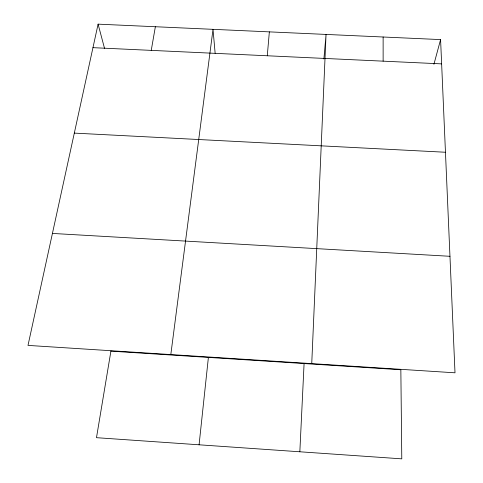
<?xml version="1.0" encoding="UTF-8"?>
<svg xmlns="http://www.w3.org/2000/svg" width="483" height="483" viewBox="0 0 483 483"><rect width="100%" height="100%" fill="white"/><g stroke="black" fill="none" stroke-linecap="round" stroke-linejoin="round"><path stroke-width="0.72" d="M383.128 61.154L383.128 37.004M311.74 363.614L326.055 34.432L323.894 59.017M299.84 451.78L304.085 363.554M267.28 55.768L269.351 31.872M199.081 444.795L208.396 357.408M170.813 354.564L213.015 29.33L215.14 53.215M151.245 50.377L155.363 26.734M98.091 24.15L27.996 345.399L455.004 372.81L440.587 39.594L98.091 24.15L104.545 48.439M433.921 64.305L440.587 39.594M92.959 47.666L441.637 63.877M74.316 133.109L445.459 152.248M52.43 233.434L449.963 256.298M110.909 351.147L96.485 437.683L401.79 458.85L400.848 369.767L110.909 351.147"/></g></svg>
